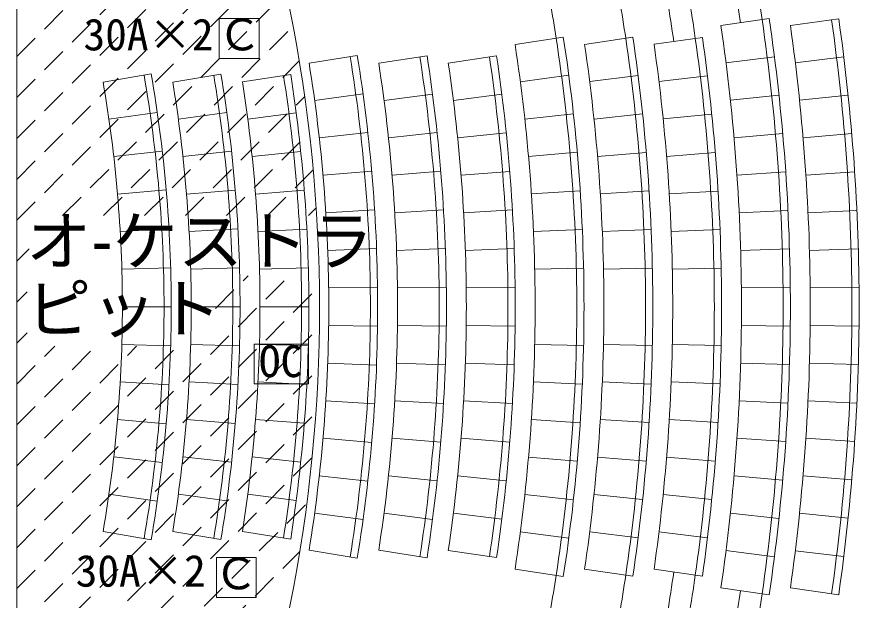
# Model space of a CAD drawing. Units: millimetres, scale not verified. Extents: x -46320 to 37680, y -29109 to 29691.
# Drawn here: x -19237 to -7604, y -2900 to 5163 of the extents above; entities that cross this region are included whole.
import ezdxf
from ezdxf.enums import TextEntityAlignment as Align

# ---------------------------------------------------------------- set-up
doc = ezdxf.new("R2010")
doc.units = ezdxf.units.MM
doc.header["$LTSCALE"] = 300
doc.linetypes.add('DASHED1', pattern=[1.8, 1.2, -0.6])
for name, color, linetype, lineweight in [('1-0_121', 7, 'Continuous', 9), ('9-2_舞台照明', 3, 'Continuous', 9), ('9-3_舞台音響', 3, 'Continuous', 9)]:
    doc.layers.add(name, color=color, linetype=linetype, lineweight=lineweight)
doc.layers.add('1-A', color=7, linetype='Continuous')
doc.styles.add('HG創英角ｺﾞｼｯｸUB', font='')
doc.styles.add('ＭＳ ゴシック', font='')
doc.styles.get('HG創英角ｺﾞｼｯｸUB').set_extended_font_data('HG創英角ｺﾞｼｯｸUB')
doc.styles.get('ＭＳ ゴシック').set_extended_font_data('MS Gothic')

msp = doc.modelspace()

# ---------------------------------------------------------------- linework, layer by layer
at = {"layer": '1-0_121'}
for p, q in [((-19237, 9311), (-19237, -6997.2)), ((-9514.1, 5041.6), (-8846.2, 5139.8)), ((-8554.3, 5042.6), (-7886, 5137.4)), ((-12356.9, 4781.4), (-11689.8, 4883.9)), ((-11396.4, 4782.4), (-10728.6, 4881)), ((-10436.6, 4783.4), (-9768.3, 4878.4)), ((-15201.1, 4520.9), (-14534.8, 4628.9)), ((-14239.4, 4522.2), (-13572.4, 4625.5)), ((-13278.7, 4523.2), (-12611, 4622.4)), ((-9443.4, 4526.4), (-8773.8, 4611.6)), ((-8486.1, 4527.1), (-7816.2, 4609.3)), ((-18047.1, 4260.2), (-17382, 4375.4)), ((-17083.9, 4261.7), (-16417.9, 4371.2)), ((-16122, 4262.9), (-15455.1, 4367.4)), ((-12283.6, 4266.6), (-11614.3, 4354.6)), ((-11325.8, 4267.3), (-10656.1, 4351.9)), ((-10368.6, 4267.8), (-9698.5, 4349.4)), ((-15124.2, 4006.7), (-14455.5, 4098.2)), ((-14165.8, 4007.4), (-13496.6, 4095)), ((-13208.2, 4008), (-12538.4, 4092.1)), ((-9382.8, 4010), (-8711.7, 4082.2)), ((-8427.6, 4010.4), (-7756.2, 4080.1)), ((-17965.7, 3746.6), (-17297.6, 3842.9)), ((-17006.5, 3747.5), (-16337.7, 3839)), ((-16048.1, 3748.2), (-15378.8, 3835.4)), ((-12221.4, 3750.3), (-11550.4, 3823.8)), ((-11266, 3750.7), (-10594.7, 3821.4)), ((-10310.9, 3751), (-9639.4, 3819.1)), ((-15060, 3490.6), (-14389.2, 3565.7)), ((-14104.4, 3491), (-13433.2, 3562.9)), ((-13149.2, 3491.4), (-12477.8, 3560.3)), ((-9332.2, 3492.5), (-8659.8, 3551.6)), ((-8378.7, 3492.7), (-7706.1, 3549.8)), ((-17898.9, 3230.9), (-17228.3, 3308.1)), ((-16942.9, 3231.4), (-16271.9, 3304.8)), ((-15987.6, 3231.7), (-15316.2, 3301.7)), ((-12170.4, 3232.8), (-11498, 3291.7)), ((-11216.9, 3233), (-10544.3, 3289.7)), ((-10263.7, 3233.2), (-9590.9, 3287.8)), ((-15008.6, 2973.2), (-14336.1, 3031.7)), ((-14055.2, 2973.4), (-13382.5, 3029.4)), ((-13102, 2973.5), (-12429.2, 3027.2)), ((-9291.7, 2974), (-8618.3, 3020.2)), ((-8339.5, 2974.1), (-7666, 3018.7)), ((-17846.8, 2713.6), (-17174.3, 2771.6)), ((-16893.4, 2713.7), (-16220.7, 2768.9)), ((-15940.4, 2713.9), (-15267.4, 2766.5)), ((-12130.7, 2714.3), (-11457.1, 2758.6)), ((-11178.7, 2714.4), (-10505, 2757)), ((-10226.9, 2714.5), (-9553.1, 2755.5)), ((-14969.9, 2454.6), (-14296.2, 2496.6)), ((-14018.1, 2454.7), (-13344.3, 2494.8)), ((-13066.5, 2454.8), (-12392.6, 2493.2)), ((-9261.2, 2454.9), (-8587, 2488)), ((-8310.1, 2455), (-7635.9, 2486.9)), ((-17809.4, 2194.9), (-17135.5, 2233.8)), ((-16857.9, 2195), (-16183.9, 2231.9)), ((-15906.5, 2195), (-15232.5, 2230.2)), ((-12102.2, 2195.1), (-11427.8, 2224.8)), ((-11151.3, 2195.2), (-10476.9, 2223.7)), ((-10200.5, 2195.2), (-9526.1, 2222.7)), ((-14943.9, 1935.3), (-14269.4, 1960.6)), ((-13993.3, 1935.3), (-13318.7, 1959.5)), ((-13042.7, 1935.3), (-12368.1, 1958.6)), ((-9240.8, 1935.3), (-8566.1, 1955.3)), ((-8290.4, 1935.3), (-7615.7, 1954.6)), ((-17786.8, 1675.4), (-17112.1, 1695.1)), ((-16836.4, 1675.4), (-16161.7, 1694.1)), ((-15886.1, 1675.4), (-15211.3, 1693.2)), ((-12085, 1675.4), (-11410.1, 1690.4)), ((-11134.8, 1675.4), (-10459.9, 1689.9)), ((-10184.5, 1675.4), (-9509.7, 1689.3)), ((-14930.8, 1415.4), (-14255.9, 1424.2)), ((-13980.7, 1415.4), (-13305.8, 1423.8)), ((-13030.7, 1415.4), (-12355.7, 1423.5)), ((-9230.4, 1415.4), (-8555.5, 1422.3)), ((-8280.4, 1415.4), (-7605.4, 1422.1)), ((-17779.1, 1155.4), (-17104.1, 1155)), ((-16829.1, 1154.8), (-16154.1, 1154.3)), ((-15879.1, 1154.1), (-15204.1, 1153.6)), ((-14930.8, 895.5), (-14255.9, 886.7)), ((-13980.7, 895.5), (-13305.8, 887.1)), ((-13030.7, 895.5), (-12355.7, 887.4)), ((-9230.4, 895.5), (-8555.5, 888.6)), ((-8280.4, 895.5), (-7605.4, 888.8)), ((-17786.8, 635.5), (-17112.1, 615.8)), ((-16836.4, 635.5), (-16161.7, 616.8)), ((-15886.1, 635.5), (-15211.3, 617.6)), ((-12085, 635.5), (-11410.1, 620.5)), ((-11134.8, 635.5), (-10459.9, 621)), ((-10184.5, 635.5), (-9509.7, 621.6)), ((-14943.9, 375.6), (-14269.4, 350.3)), ((-13993.3, 375.6), (-13318.7, 351.3)), ((-13042.7, 375.6), (-12368.1, 352.3)), ((-9240.8, 375.6), (-8566.1, 355.6)), ((-8290.4, 375.5), (-7615.7, 356.3)), ((-17809.4, 116), (-17135.5, 77.1)), ((-16857.9, 115.9), (-16183.9, 79)), ((-15906.5, 115.9), (-15232.5, 80.7)), ((-12102.2, 115.8), (-11427.8, 86.1)), ((-11151.3, 115.7), (-10476.9, 87.2)), ((-10200.5, 115.7), (-9526.1, 88.2)), ((-14969.9, -143.7), (-14296.2, -185.7)), ((-14018.1, -143.8), (-13344.3, -184)), ((-13066.5, -143.9), (-12392.6, -182.4)), ((-9261.2, -144), (-8587, -177.1)), ((-8310.1, -144.1), (-7635.9, -176)), ((-17846.8, -402.7), (-17174.3, -460.7)), ((-16893.4, -402.8), (-16220.7, -458)), ((-15940.4, -403), (-15267.4, -455.6)), ((-12130.7, -403.5), (-11457.1, -447.7)), ((-11178.7, -403.5), (-10505, -446.1)), ((-10226.9, -403.6), (-9553.1, -444.6)), ((-15008.6, -662.3), (-14336.1, -720.8)), ((-14055.2, -662.5), (-13382.5, -718.5)), ((-13102, -662.7), (-12429.2, -716.4)), ((-9291.7, -663.2), (-8618.3, -709.3)), ((-8339.5, -663.2), (-7666, -707.8)), ((-17898.9, -920), (-17228.3, -997.2)), ((-16942.9, -920.5), (-16271.9, -993.9)), ((-15987.6, -920.9), (-15316.2, -990.8)), ((-12170.4, -921.9), (-11498, -980.8)), ((-11216.9, -922.1), (-10544.3, -978.8)), ((-10263.7, -922.3), (-9590.9, -976.9)), ((-15060, -1179.7), (-14389.2, -1254.8)), ((-14104.4, -1180.1), (-13433.2, -1252)), ((-13149.2, -1180.5), (-12477.8, -1249.4)), ((-9332.2, -1181.6), (-8659.8, -1240.7)), ((-8378.7, -1181.8), (-7706.1, -1238.9)), ((-17965.7, -1435.7), (-17297.6, -1532)), ((-17006.5, -1436.6), (-16337.7, -1528.1)), ((-16048.1, -1437.3), (-15378.8, -1524.5)), ((-12221.4, -1439.4), (-11550.4, -1512.9)), ((-11266, -1439.8), (-10594.7, -1510.5)), ((-10310.9, -1440.2), (-9639.4, -1508.2)), ((-15124.2, -1695.8), (-14455.5, -1787.3)), ((-14165.8, -1696.5), (-13496.6, -1784.1)), ((-13208.2, -1697.2), (-12538.4, -1781.2)), ((-9382.8, -1699.1), (-8711.7, -1771.3)), ((-8427.6, -1699.5), (-7756.2, -1769.2)), ((-18047.1, -1949.3), (-17382, -2064.5)), ((-17083.9, -1950.8), (-16417.9, -2060.4)), ((-16122, -1952), (-15455.1, -2056.5)), ((-12283.6, -1955.7), (-11614.3, -2043.7)), ((-11325.8, -1956.4), (-10656.1, -2041)), ((-10368.6, -1956.9), (-9698.5, -2038.5)), ((-15201.1, -2210), (-14534.8, -2318)), ((-14239.4, -2211.3), (-13572.4, -2314.7)), ((-13278.7, -2212.3), (-12611, -2311.5)), ((-9443.4, -2215.6), (-8773.8, -2300.7)), ((-8486.1, -2216.2), (-7816.2, -2298.4)), ((-12356.9, -2470.5), (-11689.8, -2573)), ((-11396.4, -2471.5), (-10728.6, -2570.2)), ((-10436.6, -2472.5), (-9768.3, -2567.5)), ((-9514.1, -2730.7), (-8846.2, -2828.9)), ((-8554.3, -2731.7), (-7886, -2826.5))]:
    msp.add_line(p, q, dxfattribs=at)
at = {"layer": '1-0_121', "linetype": 'DASHED1'}
for p, q in [((-19237, 4612.8), (-16118.1, 7731.7)), ((-19237, 4047.1), (-15981.4, 7302.7)), ((-19237, 3481.4), (-15852.5, 6866)), ((-19237, 2915.8), (-15731.6, 6421.1)), ((-19237, 2350.1), (-15619.2, 5967.8)), ((-18604.4, 2417), (-15515.6, 5505.8)), ((-18038.7, 2417), (-15421.1, 5034.6)), ((-17473, 2417), (-15336.1, 4553.9)), ((-16907.3, 2417), (-15261.2, 4063.1)), ((-16341.6, 2417), (-15196.9, 3561.7)), ((-15775.9, 2417), (-15143.8, 3049.1)), ((-15210.2, 2417), (-15102.6, 2524.7)), ((-19237, 1784.4), (-19067.4, 1954)), ((-19237, -2175.4), (-15478.8, 1582.8)), ((-16494.5, 1132.7), (-16044.4, 1582.8)), ((-19237, -2741.1), (-15059, 1436.8)), ((-19237, 1218.7), (-19094.7, 1361)), ((-19237, -3306.8), (-15058.7, 871.5)), ((-19237, 653), (-19094.7, 795.3)), ((-19237, -1609.7), (-17016.8, 610.4)), ((-19237, -1044), (-17582.5, 610.4)), ((-19237, -478.4), (-18148.2, 610.4)), ((-19237, 87.3), (-18713.9, 610.4)), ((-19237, -3872.5), (-15074.3, 290.2)), ((-19237, -4438.2), (-15107.2, -308.3)), ((-19237, -5003.8), (-15159.1, -926)), ((-18942.9, -5275.5), (-15232.3, -1564.8)), ((-18618, -5516.2), (-15329.2, -2227.4))]:
    msp.add_line(p, q, dxfattribs=at)
at = {"layer": '1-0_121', "color": 3}
msp.add_arc((-36047.1, 1142.1), 20990.1, 337.31882, 22.74129, dxfattribs=at)
at = {"layer": '1-0_121'}
for centre, radius, start, end in [((-36047.1, 1142.1), 27393.1, 8.36075, 10.39225), ((-36047.1, 1142.1), 26143.1, 8.09193, 10.58656), ((-36047.1, 1142.1), 26443.1, 8.09193, 10.58656), ((-36047.1, 1142.1), 27093.1, 8.36075, 10.39225), ((-36047.1, 1142.1), 24543.1, 8.73342, 11.02163), ((-36047.1, 1142.1), 25493.1, 8.40044, 10.79576), ((-36047.1, 1142.1), 27393.1, 0.02783, 8.36075), ((-36047.1, 1142.1), 27493.1, 0.02773, 8.36075), ((-36047.1, 1142.1), 28343.1, 0.0269, 8.07471), ((-36047.1, 1142.1), 28443.1, 0.0268, 8.07471), ((-36047.1, 1142.1), 26818.1, 0.02843, 8.36075), ((-36047.1, 1142.1), 27768.1, 0.02745, 8.07471), ((-36047.1, 1142.1), 23968.1, 0.03181, 8.73342), ((-36047.1, 1142.1), 24543.1, 0.03106, 8.73342), ((-36047.1, 1142.1), 24643.1, 0.03094, 8.73342), ((-36047.1, 1142.1), 24918.1, 0.0306, 8.40044), ((-36047.1, 1142.1), 25493.1, 0.0299, 8.40044), ((-36047.1, 1142.1), 25593.1, 0.02979, 8.40044), ((-36047.1, 1142.1), 25868.1, 0.02947, 8.09193), ((-36047.1, 1142.1), 26443.1, 0.02883, 8.09193), ((-36047.1, 1142.1), 26543.1, 0.02872, 8.09193), ((-36047.1, 1142.1), 21693.1, 0.03514, 9.20665), ((-36047.1, 1142.1), 21793.1, 0.03498, 9.20665), ((-36047.1, 1142.1), 22643.1, 0.03367, 8.8103), ((-36047.1, 1142.1), 22743.1, 0.03352, 8.8103), ((-36047.1, 1142.1), 23593.1, 0.03231, 8.44667), ((-36047.1, 1142.1), 23693.1, 0.03218, 8.44667), ((-36047.1, 1142.1), 21118.1, 0.0361, 9.20665), ((-36047.1, 1142.1), 22068.1, 0.03455, 8.8103), ((-36047.1, 1142.1), 23018.1, 0.03312, 8.44667), ((-36047.1, 1142.1), 18843.1, 0.04046, 9.8276), ((-36047.1, 1142.1), 18943.1, 0.04025, 9.8276), ((-36047.1, 1142.1), 19793.1, 0.03852, 9.34177), ((-36047.1, 1142.1), 19893.1, 0.03832, 9.34177), ((-36047.1, 1142.1), 20743.1, 0.03675, 8.9017), ((-36047.1, 1142.1), 20843.1, 0.03658, 8.9017), ((-36047.1, 1142.1), 18268.1, 0.04173, 9.8276), ((-36047.1, 1142.1), 19218.1, 0.03967, 9.34177), ((-36047.1, 1142.1), 20168.1, 0.0378, 8.9017), ((-36047.1, 1168.8), 18268.1, 350.1724, 359.95827), ((-36047.1, 1168.8), 18843.1, 350.1724, 359.95954), ((-36047.1, 1168.8), 18943.1, 350.1724, 359.95976), ((-36047.1, 1168.8), 19218.1, 350.65823, 359.96033), ((-36047.1, 1168.8), 19793.1, 350.65823, 359.96148), ((-36047.1, 1168.8), 19893.1, 350.65823, 359.96168), ((-36047.1, 1168.8), 20168.1, 351.0983, 359.9622), ((-36047.1, 1168.8), 20743.1, 351.0983, 359.96325), ((-36047.1, 1168.8), 20843.1, 351.0983, 359.96342), ((-36047.1, 1168.8), 21118.1, 350.79335, 359.9639), ((-36047.1, 1168.8), 21693.1, 350.79335, 359.96486), ((-36047.1, 1168.8), 21793.1, 350.79335, 359.96502), ((-36047.1, 1168.8), 22068.1, 351.1897, 359.96545), ((-36047.1, 1168.8), 22643.1, 351.1897, 359.96633), ((-36047.1, 1168.8), 22743.1, 351.1897, 359.96648), ((-36047.1, 1168.8), 23018.1, 351.55333, 359.96688), ((-36047.1, 1168.8), 23593.1, 351.55333, 359.96769), ((-36047.1, 1168.8), 23693.1, 351.55333, 359.96782), ((-36047.1, 1168.8), 23968.1, 351.26658, 359.96819), ((-36047.1, 1168.8), 24543.1, 351.26658, 359.96894), ((-36047.1, 1168.8), 24643.1, 351.26658, 359.96906), ((-36047.1, 1168.8), 24918.1, 351.59956, 359.9694), ((-36047.1, 1168.8), 25493.1, 351.59956, 359.9701), ((-36047.1, 1168.8), 25593.1, 351.59956, 359.97021), ((-36047.1, 1168.8), 25868.1, 351.90807, 359.97053), ((-36047.1, 1168.8), 26443.1, 351.90807, 359.97117), ((-36047.1, 1168.8), 26543.1, 351.90807, 359.97128), ((-36047.1, 1168.8), 26818.1, 351.63925, 359.97157), ((-36047.1, 1168.8), 27393.1, 351.63925, 359.97217), ((-36047.1, 1168.8), 27493.1, 351.63925, 359.97227), ((-36047.1, 1168.8), 27768.1, 351.92529, 359.97255), ((-36047.1, 1168.8), 28343.1, 351.92529, 359.9731), ((-36047.1, 1168.8), 28443.1, 351.92529, 359.9732), ((-36047.1, 1168.8), 24543.1, 348.97837, 351.26658), ((-36047.1, 1168.8), 25493.1, 349.20424, 351.59956), ((-36047.1, 1168.8), 26143.1, 349.41344, 351.90807), ((-36047.1, 1168.8), 26443.1, 349.41344, 351.90807), ((-36047.1, 1168.8), 27093.1, 349.60775, 351.63925), ((-36047.1, 1168.8), 27393.1, 349.60775, 351.63925)]:
    msp.add_arc(centre, radius, start, end, dxfattribs=at)
at = {"layer": '9-2_舞台照明'}
for p, q in [((-16442.3, 4588.6), (-16442.3, 5138.6)), ((-15892.3, 4588.6), (-16442.3, 4588.6))]:
    msp.add_line(p, q, dxfattribs=at)
msp.add_lwpolyline([(-16442.3, 5138.6), (-15892.3, 5138.6), (-15892.3, 4588.6)], dxfattribs=at)
msp.add_lwpolyline([(-16481, -2861.4), (-15931, -2861.4), (-15931, -2311.4), (-16481, -2311.4)], close=True, dxfattribs=at)
at = {"layer": '9-3_舞台音響'}
for p, q in [((-15959.5, 639.6), (-15959.5, 89.6)), ((-15209.5, 639.6), (-15959.5, 639.6)), ((-15209.5, 89.6), (-15209.5, 639.6)), ((-15959.5, 89.6), (-15209.5, 89.6))]:
    msp.add_line(p, q, dxfattribs=at)

# ---------------------------------------------------------------- texts
at = {"layer": '1-A', "style": 'HG創英角ｺﾞｼｯｸUB'}
for s, p in [('オ-ケストラ', (-19108.1, 1536.4)), ('ピット', (-19108.1, 602.6))]:
    msp.add_text(s, height=659.8, dxfattribs=at).set_placement(p, align=Align.BOTTOM_LEFT)
at = {"layer": '9-2_舞台照明', "style": 'ＭＳ ゴシック'}
for s, p in [('30A×2', (-18316, 4567.4)), ('Ｃ', (-16461.3, 4567.6)), ('30A×2', (-18423.8, -2845.9)), ('Ｃ', (-16512.1, -2882.5))]:
    msp.add_text(s, height=439.9, dxfattribs=at).set_placement(p, align=Align.BOTTOM_LEFT)
at = {"layer": '9-3_舞台音響', "style": 'ＭＳ ゴシック'}
msp.add_text('OC', height=439.9, dxfattribs=at).set_placement((-15894.6, 50.4), align=Align.BOTTOM_LEFT)

doc.saveas('drawing.dxf')
